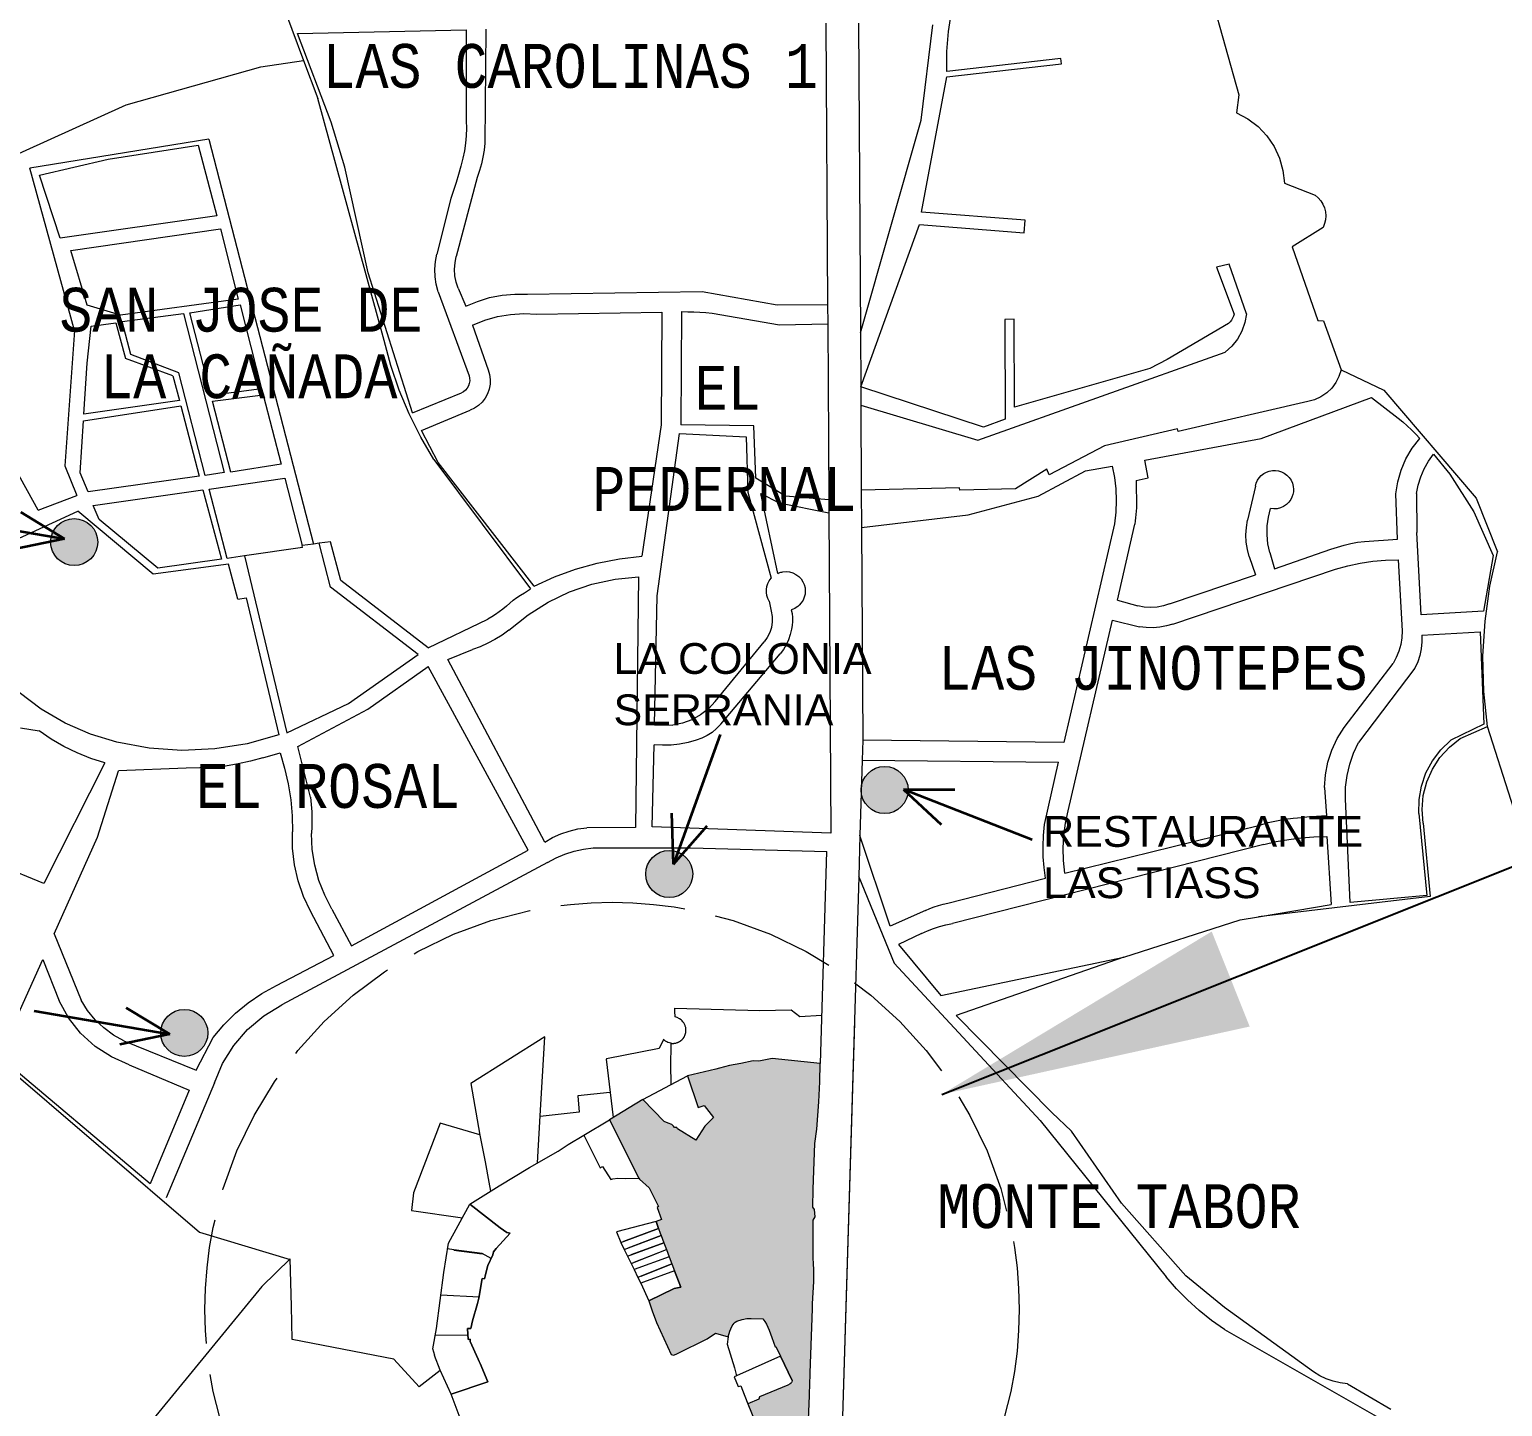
# Model space of a CAD drawing. Header units: millimetres. Extents: x -3245 to 2970, y 1153 to 3965.
# Drawn here: x 456.29 to 484.7, y 2492.15 to 2518.7 of the extents above; entities that cross this region are included whole.
import ezdxf
from ezdxf.enums import TextEntityAlignment as Align

# ---------------------------------------------------------------- set-up
doc = ezdxf.new("R2010")
doc.units = ezdxf.units.MM
doc.linetypes.add('ACAD_ISO02W100', pattern=[15, 12, -3])
for name, color, linetype in [('CIRCULO PI', 2, 'Continuous'), ('CVL_CUADCON_TIT', 1, 'Continuous'), ('FONDO_MANAGUA', 8, 'ACAD_ISO02W100'), ('Nombres_Barrios', 7, 'Continuous'), ('POLIGONOS', 7, 'Continuous')]:
    doc.layers.add(name, color=color, linetype=linetype)
doc.styles.add('MONOTXT', font='MONOTXT', dxfattribs={"height": 0.2})
doc.styles.get("Standard").update_dxf_attribs({"font": 'arial.ttf'})
doc.dimstyles.new('ISO-25', dxfattribs={"dimtxt": 2.5, "dimasz": 2.5, "dimexe": 1.25, "dimexo": 0.625, "dimtad": 1, "dimdec": 3, "dimtxsty": 'Standard', "dimcen": 2.5, "dimadec": 0, "dimazin": 0, "dimtfac": 1, "dimtdec": 3, "dimtmove": 0, "dimatfit": 3, "dimfxl": 1, "dimarcsym": 0})

msp = doc.modelspace()

# ---------------------------------------------------------------- hatches: boundary and pattern name
at = {"lineweight": 9}
h = msp.add_hatch(color=8, dxfattribs=at)
h.dxf.hatch_style = 1
h.paths.add_polyline_path([(457.6076, 2508.8183, 1), (456.7007, 2508.8183, 1)])
h = msp.add_hatch(color=8, dxfattribs=at)
h.dxf.hatch_style = 1
h.paths.add_polyline_path([(473.2368, 2504.0394, 1), (472.3298, 2504.0394, 1)])
h = msp.add_hatch(color=8, dxfattribs=at)
h.dxf.hatch_style = 1
h.paths.add_polyline_path([(469.0832, 2502.4202, 1), (468.1762, 2502.4202, 1)])
h = msp.add_hatch(color=8, dxfattribs=at)
h.dxf.hatch_style = 1
h.paths.add_polyline_path([(459.7316, 2499.3562, 1), (458.8246, 2499.3562, 1)])
h = msp.add_hatch(color=7, dxfattribs=at)
h.dxf.hatch_style = 1
h.paths.add_polyline_path([(468.7295, 2494.771), (468.8501, 2494.4536), (468.7241, 2494.431), (468.2361, 2494.1895), (468.2974, 2494.0015), (468.3852, 2493.776), (468.664, 2493.1595), (468.7165, 2493.1467), (468.7903, 2493.1777), (469.3584, 2493.4582), (469.5236, 2493.5665), (469.7588, 2493.5023), (469.8653, 2493.7737), (470.1001, 2493.8556), (470.4547, 2493.8463), (470.5828, 2493.5596), (470.6701, 2493.3049), (470.6848, 2493.3112), (470.773, 2493.1251), (471.0225, 2492.6068), (470.3723, 2492.3393), (470.3557, 2492.293), (470.1456, 2492.2073), (470.2769, 2491.8922), (470.4519, 2491.3823), (471.304, 2491.5971), (471.3336, 2492.3601), (471.3329, 2492.3679), (471.3411, 2492.5621), (471.346, 2492.8015), (471.3593, 2493.1585), (471.3897, 2494.0376), (471.3951, 2494.1362), (471.4184, 2494.564), (471.419, 2494.8302), (471.4107, 2494.8725), (471.4048, 2495.0502), (471.4034, 2495.7476), (471.4414, 2495.8118), (471.4313, 2495.9519), (471.3958, 2495.9975), (471.4072, 2496.3463), (471.4349, 2497.2259), (471.4737, 2497.5011), (471.516, 2498.0248), (471.5352, 2498.4122), (471.5399, 2498.7654), (470.6165, 2498.8664), (470.3556, 2498.8123), (470.2462, 2498.8177), (470.0098, 2498.7684), (469.7936, 2498.7255), (469.6015, 2498.6779), (469.526, 2498.6558), (468.9822, 2498.5299), (469.1846, 2497.9171), (469.3051, 2497.9594), (469.4815, 2497.723), (469.3192, 2497.5587), (469.1413, 2497.288), (468.7465, 2497.5326), (468.7316, 2497.5335), (468.7132, 2497.5563), (468.6808, 2497.5899), (468.6097, 2497.6192), (468.5321, 2497.6467), (468.1205, 2498.0725), (467.4768, 2497.683), (468.0456, 2496.5555), (468.0589, 2496.5397), (468.2451, 2496.3697), (468.4245, 2496.0124), (468.3995, 2495.9929), (468.4811, 2495.7601), (468.3767, 2495.723), (468.4235, 2495.5832), (468.4567, 2495.4974), (468.4751, 2495.4498), (468.5269, 2495.3125), (468.5772, 2495.1783), (468.6583, 2494.962)])

# ---------------------------------------------------------------- linework, layer by layer
at = {"color": 7, "lineweight": 35}
for p, q in [((454.3492, 2509.3343), (456.9686, 2508.8802)), ((456.9686, 2508.8802), (456.1266, 2509.3928)), ((456.9686, 2508.8802), (456.0032, 2508.6809)), ((469.6125, 2505.1109), (468.7109, 2502.61)), ((473.1494, 2504.0465), (474.1351, 2504.0499)), ((475.6262, 2503.0809), (473.1494, 2504.0465)), ((473.1494, 2504.0465), (473.8727, 2503.3768)), ((468.7109, 2502.61), (468.6821, 2503.5953)), ((468.7109, 2502.61), (469.3618, 2503.3503)), ((459.001, 2499.3303), (458.159, 2499.8429)), ((456.3817, 2499.7843), (459.001, 2499.3303)), ((459.001, 2499.3303), (458.0356, 2499.131))]:
    msp.add_line(p, q, dxfattribs=at)
at = {"color": 1, "lineweight": 15}
for p, q in [((471.6622, 2502.8562), (471.5399, 2498.7654)), ((468.736, 2499.7732), (468.7353, 2499.8354)), ((468.7353, 2499.8354), (470.3789, 2499.7893)), ((468.7412, 2499.6637), (468.736, 2499.7732)), ((468.7836, 2499.6527), (468.7412, 2499.6637)), ((468.8301, 2499.6309), (468.7836, 2499.6527)), ((468.861, 2499.6091), (468.8301, 2499.6309)), ((468.8812, 2499.5906), (468.861, 2499.6091)), ((468.8948, 2499.57), (468.8812, 2499.5906)), ((470.3789, 2499.7893), (470.984, 2499.8038)), ((470.984, 2499.8038), (471.147, 2499.6747)), ((471.147, 2499.6747), (471.5679, 2499.7011)), ((472.2001, 2499.5554), (471.9206, 2490.1934)), ((468.4234, 2495.5834), (467.749, 2495.3383)), ((467.7614, 2495.1801), (468.4751, 2495.4498)), ((467.8248, 2495.0516), (468.5269, 2495.3125)), ((468.4751, 2495.4498), (467.8285, 2495.2055)), ((468.5269, 2495.3125), (467.8897, 2495.0757)), ((467.8935, 2494.9121), (468.5772, 2495.1783)), ((468.6292, 2495.0397), (467.9522, 2494.7929)), ((467.9549, 2494.936), (468.5772, 2495.1783)), ((468.6796, 2494.9048), (468.0263, 2494.6426)), ((468.0867, 2494.6668), (468.6796, 2494.9048)), ((468.7295, 2494.771), (468.1349, 2494.5541))]:
    msp.add_line(p, q, dxfattribs=at)
at = {"color": 1, "lineweight": 9}
msp.add_line((464.2263, 2494.3043), (464.9618, 2494.27, 9.5215), dxfattribs=at)
at = {"color": 1, "lineweight": 15}
for points in [[(468.6677, 2498.363), (468.6674, 2498.4225), (468.6588, 2498.6989), (468.6679, 2499.1558), (468.6755, 2499.1553), (468.6822, 2499.1547), (468.6893, 2499.1543), (468.6963, 2499.1542), (468.7025, 2499.1542), (468.7102, 2499.1545), (468.7181, 2499.1551), (468.7262, 2499.1558), (468.7305, 2499.1563), (468.7344, 2499.1568), (468.7388, 2499.1576), (468.7458, 2499.1588), (468.751, 2499.16), (468.7593, 2499.1621), (468.7689, 2499.1645), (468.7714, 2499.1651), (468.7842, 2499.1697), (468.7954, 2499.1738), (468.8048, 2499.1783), (468.8108, 2499.1812), (468.8163, 2499.184), (468.8247, 2499.1882), (468.8323, 2499.1932), (468.8419, 2499.1995), (468.8511, 2499.2057), (468.8562, 2499.2098), (468.8715, 2499.2228), (468.8952, 2499.2478), (468.915, 2499.2763), (468.939, 2499.3277), (468.949, 2499.3672), (468.9521, 2499.4176), (468.9473, 2499.4591), (468.9393, 2499.4881), (468.9344, 2499.5016), (468.9287, 2499.5145), (468.9229, 2499.5278), (468.9161, 2499.5382), (468.9087, 2499.5496), (468.9011, 2499.5614), (468.898, 2499.5667), (468.8948, 2499.57)], [(466.0903, 2496.8491), (466.141, 2497.7568), (466.232, 2499.2818), (464.8041, 2498.3813), (464.9762, 2497.3883), (465.0769, 2496.8682), (465.1523, 2496.4788), (465.1845, 2496.3071)], [(468.6675, 2499.156), (468.6359, 2499.1625), (468.6026, 2499.1736), (468.5829, 2499.1834), (468.5712, 2499.1897), (468.5593, 2499.1973), (468.5483, 2499.2049), (468.5384, 2499.2127), (468.5297, 2499.2205), (468.5207, 2499.2287), (468.4361, 2499.0576), (467.4171, 2498.8599), (467.4176, 2498.852), (467.4142, 2498.8516), (467.5485, 2497.7268)], [(468.1205, 2498.0725), (468.9822, 2498.5299)], [(467.4905, 2498.212), (467.4832, 2498.2106), (466.8657, 2498.1435), (466.892, 2497.8314), (466.1405, 2497.748)], [(464.9741, 2497.3928), (464.2095, 2497.6157), (463.6998, 2496.2712), (463.6585, 2495.9313), (464.64, 2495.791)], [(466.9858, 2497.3859), (467.4768, 2497.683)], [(464.5996, 2491.9307), (464.4275, 2492.3896), (465.1329, 2492.6315), (464.9833, 2492.9834), (464.9623, 2493.0245), (464.9424, 2493.0698), (464.7933, 2493.4051), (464.7913, 2493.4558), (464.7527, 2493.449), (464.7387, 2493.6575), (464.8051, 2493.6596), (464.8346, 2493.8057), (464.9325, 2494.1435), (464.9574, 2494.2436), (465.021, 2494.6194), (465.064, 2494.6185), (465.0783, 2494.6659), (465.1093, 2494.8046), (465.1295, 2494.8718), (465.227, 2495.0789), (465.2417, 2495.1371), (465.2913, 2495.2035), (465.5645, 2495.4957), (465.4982, 2495.508), (465.371, 2495.6004), (464.7834, 2496.0529), (465.3509, 2496.4078), (465.9369, 2496.7604), (466.486, 2497.0778), (466.6805, 2497.2032), (466.9858, 2497.3859), (467.297, 2496.7546), (467.3448, 2496.7843), (467.5014, 2496.5321), (467.5425, 2496.5406), (467.6404, 2496.554), (467.7876, 2496.5483), (468.0455, 2496.5555), (468.0589, 2496.5397), (468.2451, 2496.3697), (468.4245, 2496.0124), (468.3995, 2495.9929), (468.4811, 2495.7601), (468.3767, 2495.723), (467.6096, 2495.5194), (467.6957, 2495.3135), (467.7614, 2495.1801), (467.8248, 2495.0516), (467.8935, 2494.9121), (467.9522, 2494.7929), (468.0263, 2494.6426), (468.08, 2494.5336), (468.2361, 2494.1895), (468.2974, 2494.0015), (468.3852, 2493.776), (468.664, 2493.1595), (468.7165, 2493.1467), (468.7903, 2493.1777), (469.3584, 2493.4582), (469.5236, 2493.5665), (469.765, 2493.5006), (469.7468, 2493.3566), (469.8876, 2492.8979), (469.9293, 2492.7462), (469.8825, 2492.7291), (469.9573, 2492.5416), (470.0107, 2492.5562), (470.031, 2492.5035), (470.1456, 2492.2073), (470.2769, 2491.8922)], [(464.7834, 2496.0529), (465.3711, 2495.6003), (465.4982, 2495.508), (465.5646, 2495.4956), (465.2913, 2495.2034), (465.2417, 2495.137), (465.227, 2495.0788), (465.1295, 2494.8716), (465.1094, 2494.8044), (465.0783, 2494.6658), (465.064, 2494.6183), (465.021, 2494.6192), (464.9574, 2494.2434), (464.9325, 2494.1433), (464.8347, 2493.8054), (464.8051, 2493.6594), (464.7387, 2493.6573), (464.7527, 2493.4488), (464.7913, 2493.4555), (464.7933, 2493.4048), (464.9425, 2493.0695), (464.9624, 2493.0242), (464.9833, 2492.9831), (465.1329, 2492.6312), (464.4275, 2492.3893), (464.2115, 2492.8552), (464.1036, 2493.1377), (464.1067, 2493.1398), (464.071, 2493.2679), (464.1403, 2493.6602), (464.284, 2494.7362), (464.3715, 2495.3007), (464.7834, 2496.0529), (465.3711, 2495.6003), (465.4982, 2495.508), (465.5646, 2495.4956)], [(467.6096, 2495.5194), (467.6957, 2495.3135), (467.749, 2495.3383), (468.4234, 2495.5834), (468.3767, 2495.723), (467.6096, 2495.5194)], [(468.1349, 2494.5541), (468.08, 2494.5336), (468.2361, 2494.1895), (468.7241, 2494.431), (468.8501, 2494.4536), (468.7295, 2494.771), (468.1349, 2494.5541)], [(470.9977, 2492.6584), (470.9977, 2492.6584), (470.9977, 2492.6584), (470.773, 2493.1251), (469.9293, 2492.7462), (469.8825, 2492.7291), (469.9573, 2492.5416), (470.0107, 2492.5562), (470.1456, 2492.2073)]]:
    msp.add_lwpolyline(points, dxfattribs=at)
at = {"color": 7, "lineweight": 20, "ltscale": 0.5, "flags": 128}
for points in [[(471.304, 2491.5971), (471.3336, 2492.3601), (471.3329, 2492.3679), (471.3351, 2492.4196), (471.3411, 2492.5621), (471.346, 2492.8015), (471.3593, 2493.1585), (471.3897, 2494.0376), (471.3951, 2494.1362), (471.4184, 2494.564), (471.419, 2494.8302), (471.4107, 2494.8725), (471.4048, 2495.0502), (471.4034, 2495.7476), (471.4414, 2495.8118), (471.4313, 2495.9519), (471.3958, 2495.9975), (471.4072, 2496.3463), (471.4349, 2497.2259), (471.4737, 2497.5011), (471.516, 2498.0248), (471.5352, 2498.4122), (471.5399, 2498.7654), (470.6165, 2498.8664), (470.3556, 2498.8123), (470.2462, 2498.8177), (470.0098, 2498.7684), (469.7936, 2498.7255), (469.6015, 2498.6779), (469.526, 2498.6558), (468.9822, 2498.5299), (469.1846, 2497.9171), (469.3051, 2497.9594), (469.4815, 2497.723), (469.3192, 2497.5587), (469.1413, 2497.288), (468.7918, 2497.5045), (468.7729, 2497.5311), (468.7316, 2497.5335), (468.7132, 2497.5563), (468.6808, 2497.5899), (468.6097, 2497.6192), (468.5321, 2497.6467), (468.1205, 2498.0725), (467.4768, 2497.683)], [(467.4768, 2497.683), (468.0456, 2496.5555), (468.0589, 2496.5397), (468.2451, 2496.3697), (468.4245, 2496.0124), (468.3995, 2495.9929), (468.4811, 2495.7601), (468.3767, 2495.723), (468.4235, 2495.5832), (468.4567, 2495.4974), (468.4751, 2495.4498), (468.5269, 2495.3125), (468.5772, 2495.1783), (468.6292, 2495.0397), (468.6796, 2494.9048), (468.7295, 2494.771), (468.8501, 2494.4536), (468.7241, 2494.431), (468.2361, 2494.1895), (468.2974, 2494.0015), (468.3852, 2493.776), (468.664, 2493.1595), (468.7165, 2493.1467), (468.7903, 2493.1777), (469.3584, 2493.4582), (469.5236, 2493.5665), (469.765, 2493.5006), (469.7991, 2493.6049), (469.8163, 2493.6488), (469.8434, 2493.7088), (469.8839, 2493.763), (469.901, 2493.7789), (469.935, 2493.798), (470.0375, 2493.8338), (470.1258, 2493.8538), (470.2084, 2493.8527), (470.4356, 2493.8468), (470.4731, 2493.7944), (470.5026, 2493.739), (470.5538, 2493.6244), (470.6077, 2493.4871), (470.6701, 2493.3049), (470.6848, 2493.3112), (470.773, 2493.1251), (470.9977, 2492.6584), (470.9955, 2492.6287), (470.9879, 2492.6127), (470.9603, 2492.5885), (470.9189, 2492.5642), (470.3723, 2492.3393), (470.3557, 2492.293), (470.1456, 2492.2073), (470.2769, 2491.8922)]]:
    msp.add_lwpolyline(points, dxfattribs=at)
at = {"color": 1, "lineweight": 9}
for points in [[(465.1953, 2495.0107), (465.0229, 2495.102), (464.4784, 2495.1775), (464.3554, 2495.1965)], [(464.7479, 2493.5245), (464.1177, 2493.5325)]]:
    msp.add_lwpolyline(points, dxfattribs=at)
for centre in [(457.1542, 2508.8183), (472.7833, 2504.0394), (468.6297, 2502.4202), (459.2781, 2499.3562)]:
    msp.add_circle(centre, 0.4535, dxfattribs=at)
at = {"layer": 'CVL_CUADCON_TIT', "color": 7, "linetype": 'ACAD_ISO02W100', "lineweight": 18, "ltscale": 0.2}
msp.add_circle((467.5263, 2494.025), 7.8504, dxfattribs=at)
at = {"layer": 'FONDO_MANAGUA', "color": 1, "linetype": 'ByBlock', "lineweight": 9}
for p, q in [((478.6521, 2520.8863), (479.6141, 2517.4385)), ((460.8324, 2520.0997), (461.5791, 2518.1049)), ((474.014, 2518.6588), (474.0733, 2519.0392)), ((461.4592, 2518.6237), (464.713, 2518.6957)), ((462.1131, 2516.9125), (461.4592, 2518.6237)), ((464.713, 2518.6957), (464.713, 2516.9415)), ((465.0951, 2518.7056), (465.0764, 2516.5102)), ((471.6518, 2518.821), (471.6841, 2513.4002)), ((472.2802, 2518.8213), (472.3158, 2512.8544)), ((473.4883, 2516.9532), (473.7097, 2518.7872)), ((473.9844, 2518.275), (474.014, 2518.6588)), ((460.7569, 2517.9797), (461.5791, 2518.1049)), ((461.5791, 2518.1049), (461.8546, 2517.369)), ((473.981, 2517.7879), (476.1914, 2518.0401)), ((473.9845, 2517.8901), (473.9844, 2518.275)), ((476.1844, 2518.1421), (473.9845, 2517.8901)), ((476.1914, 2518.0401), (476.1844, 2518.1421)), ((458.1549, 2517.2505), (460.7569, 2517.9797)), ((473.4949, 2515.1755), (473.981, 2517.7879)), ((455.029, 2515.8329), (458.1549, 2517.2505)), ((463.1296, 2512.7059), (461.8546, 2517.369)), ((479.6141, 2517.4385), (479.5696, 2517.0939)), ((462.374, 2516.0466), (462.1131, 2516.9125)), ((464.713, 2516.9415), (464.7194, 2516.7966)), ((472.3158, 2512.8544), (473.4883, 2516.9532)), ((479.5696, 2517.0939), (479.7887, 2516.9786)), ((479.7887, 2516.9786), (479.9861, 2516.8292)), ((464.7159, 2516.6515), (464.7025, 2516.5071)), ((464.7194, 2516.7966), (464.7159, 2516.6515)), ((479.9861, 2516.8292), (480.1566, 2516.6496)), ((480.1566, 2516.6496), (480.2956, 2516.4447)), ((459.7507, 2516.5872), (456.301, 2516.0252)), ((457.8081, 2516.2015), (459.5479, 2516.4697)), ((459.5479, 2516.4697), (459.9038, 2515.111)), ((459.7507, 2516.5872), (461.768, 2508.7814)), ((464.6794, 2516.3639), (464.6465, 2516.2226)), ((464.7025, 2516.5071), (464.6794, 2516.3639)), ((465.0596, 2516.3756), (465.0363, 2516.242)), ((465.0764, 2516.5102), (465.0596, 2516.3756)), ((480.2956, 2516.4447), (480.3994, 2516.2199)), ((457.16, 2512.8984), (456.301, 2516.0252)), ((456.4869, 2515.8901), (457.8081, 2516.2015)), ((462.8217, 2514.0098), (462.374, 2516.0466)), ((464.6085, 2516.0647), (464.5664, 2515.9078)), ((464.6465, 2516.2226), (464.6085, 2516.0647)), ((465.0066, 2516.1096), (464.9705, 2515.9789)), ((465.0363, 2516.242), (465.0066, 2516.1096)), ((480.3994, 2516.2199), (480.4652, 2515.9813)), ((456.8841, 2514.6746), (456.4869, 2515.8901)), ((464.5201, 2515.7522), (464.4696, 2515.5978)), ((464.5664, 2515.9078), (464.5201, 2515.7522)), ((464.928, 2515.8501), (464.5235, 2514.3242)), ((464.9705, 2515.9789), (464.928, 2515.8501)), ((480.4652, 2515.9813), (480.4914, 2515.735)), ((464.4696, 2515.5978), (464.4151, 2515.4448)), ((480.4914, 2515.735), (481.0851, 2515.506)), ((481.0851, 2515.506), (481.1446, 2515.4566)), ((464.4151, 2515.4448), (464.1502, 2514.3711)), ((475.4951, 2515.0251), (473.4949, 2515.1755)), ((481.1446, 2515.4566), (481.1955, 2515.3984)), ((481.1955, 2515.3984), (481.2365, 2515.3329)), ((481.2365, 2515.3329), (481.2667, 2515.2617)), ((481.2667, 2515.2617), (481.2853, 2515.1867)), ((481.2853, 2515.1867), (481.2917, 2515.1097)), ((459.9038, 2515.111), (456.8841, 2514.6746)), ((472.3221, 2511.8104), (473.4579, 2514.9384)), ((473.4579, 2514.9384), (475.4719, 2514.7817)), ((475.4719, 2514.7817), (475.4951, 2515.0251)), ((481.268, 2514.9574), (481.2384, 2514.886)), ((481.2859, 2515.0326), (481.268, 2514.9574)), ((481.2917, 2515.1097), (481.2859, 2515.0326)), ((457.0895, 2514.4382), (459.976, 2514.8571)), ((459.976, 2514.8571), (460.3167, 2513.5021)), ((481.2384, 2514.886), (480.6392, 2514.5118)), ((457.4024, 2513.3844), (457.0895, 2514.4382)), ((464.122, 2514.2267), (464.1502, 2514.3711)), ((464.4984, 2514.2024), (464.5235, 2514.3242)), ((480.6392, 2514.5118), (481.1359, 2513.0923)), ((464.1105, 2514.0801), (464.122, 2514.2267)), ((464.1158, 2513.9331), (464.1105, 2514.0801)), ((464.4898, 2514.0783), (464.4984, 2514.2024)), ((464.4977, 2513.9542), (464.4898, 2514.0783)), ((479.4248, 2514.1784), (479.1845, 2514.1199)), ((479.1845, 2514.1199), (479.5233, 2513.2149)), ((479.7604, 2513.22), (479.4248, 2514.1784)), ((463.6784, 2511.3115), (462.8217, 2514.0098)), ((464.1379, 2513.7877), (464.1158, 2513.9331)), ((464.1765, 2513.6457), (464.1379, 2513.7877)), ((464.522, 2513.8322), (464.4977, 2513.9542)), ((464.5622, 2513.7145), (464.522, 2513.8322)), ((456.4626, 2509.4344), (454.1766, 2513.5433)), ((460.3167, 2513.5021), (458.0501, 2513.1904)), ((464.1765, 2513.6457), (464.7713, 2512.024)), ((464.5622, 2513.7145), (464.7052, 2513.3644)), ((464.9311, 2513.4593), (465.1654, 2513.5306)), ((465.1654, 2513.5306), (465.4059, 2513.5774)), ((465.4059, 2513.5774), (465.6499, 2513.5993)), ((465.6499, 2513.5993), (465.8948, 2513.5961)), ((465.8948, 2513.5961), (469.2668, 2513.6475)), ((469.2668, 2513.6475), (470.7087, 2513.3922)), ((458.0501, 2513.1904), (457.4024, 2513.3844)), ((458.0804, 2513.0723), (459.2653, 2513.2279)), ((459.2653, 2513.2279), (460.0473, 2510.1622)), ((459.3848, 2513.2405), (460.3542, 2513.3897)), ((459.798, 2511.6443), (459.3848, 2513.2405)), ((460.3542, 2513.3897), (460.7674, 2511.772)), ((464.7052, 2513.3644), (464.9311, 2513.4593)), ((465.3181, 2513.1645), (465.5687, 2513.2081)), ((465.5687, 2513.2081), (465.8224, 2513.2251)), ((465.8224, 2513.2251), (466.0766, 2513.2155)), ((466.0766, 2513.2155), (468.4888, 2513.2486)), ((468.4888, 2513.2486), (468.4723, 2511.0807)), ((468.8688, 2513.2651), (468.8523, 2511.0807)), ((468.8688, 2513.2651), (468.9862, 2513.26)), ((468.9862, 2513.26), (469.1035, 2513.2544)), ((469.1035, 2513.2544), (469.2209, 2513.2483)), ((469.2209, 2513.2483), (469.3382, 2513.2417)), ((469.3382, 2513.2417), (469.4554, 2513.2346)), ((469.4554, 2513.2346), (470.7547, 2513.0097)), ((470.7087, 2513.3922), (471.6841, 2513.4002)), ((471.6841, 2513.4002), (471.6864, 2513.0274)), ((479.5233, 2513.2149), (479.5099, 2513.1738)), ((479.7604, 2513.22), (479.7296, 2513.0489)), ((457.4069, 2512.2672), (457.4821, 2512.9829)), ((457.4821, 2512.9829), (457.959, 2513.0442)), ((457.959, 2513.0442), (458.1423, 2512.3576)), ((458.2496, 2512.4373), (458.0804, 2513.0723)), ((464.8374, 2513.0003), (465.0734, 2513.0951)), ((464.8374, 2513.0003), (465.1348, 2512.1398)), ((465.0734, 2513.0951), (465.3181, 2513.1645)), ((470.7547, 2513.0097), (471.6864, 2513.0274)), ((471.6864, 2513.0274), (471.7066, 2509.6314)), ((475.2841, 2513.1131), (475.1029, 2513.1125)), ((475.1029, 2513.1125), (475.1087, 2511.1902)), ((475.2893, 2511.4187), (475.2841, 2513.1131)), ((479.416, 2513.03), (478.2303, 2512.3386)), ((479.4451, 2513.062), (479.416, 2513.03)), ((479.4706, 2513.0969), (479.4451, 2513.062)), ((479.4922, 2513.1343), (479.4706, 2513.0969)), ((479.5099, 2513.1738), (479.4922, 2513.1343)), ((479.7296, 2513.0489), (479.6714, 2512.885)), ((481.1359, 2513.0923), (481.2477, 2513.0819)), ((481.2477, 2513.0819), (481.5846, 2512.1396)), ((457.16, 2512.8984), (456.9716, 2510.2917)), ((463.2584, 2512.2232), (463.1296, 2512.7059)), ((472.3158, 2512.8544), (472.3221, 2511.8104)), ((479.5874, 2512.7327), (479.4799, 2512.596)), ((479.6714, 2512.885), (479.5874, 2512.7327)), ((459.0587, 2512.0262), (458.1423, 2512.3576)), ((459.1719, 2512.0788), (458.2496, 2512.4373)), ((474.5816, 2510.7855), (479.3516, 2512.4786)), ((478.2303, 2512.3386), (477.8945, 2512.163)), ((479.4799, 2512.596), (479.3516, 2512.4786)), ((457.3418, 2511.2819), (457.4069, 2512.2672)), ((459.6831, 2510.0996), (459.1719, 2512.0788)), ((463.4196, 2511.7503), (463.2584, 2512.2232)), ((465.1348, 2512.1398), (465.1637, 2512.0492)), ((465.1637, 2512.0492), (465.1776, 2511.9551)), ((477.8945, 2512.163), (475.2893, 2511.4187)), ((481.5846, 2512.1396), (481.5451, 2512.0119)), ((481.5846, 2512.1396), (482.4112, 2511.7468)), ((459.0587, 2512.0262), (459.1873, 2511.5488)), ((460.7674, 2511.772), (459.798, 2511.6443)), ((464.7335, 2511.7883), (464.7023, 2511.7502)), ((464.7575, 2511.8313), (464.7335, 2511.7883)), ((464.7737, 2511.8778), (464.7575, 2511.8313)), ((464.7713, 2512.024), (464.7807, 2511.9756)), ((464.7815, 2511.9264), (464.7737, 2511.8778)), ((464.7807, 2511.9756), (464.7815, 2511.9264)), ((465.1594, 2511.7664), (465.1278, 2511.6767)), ((465.1761, 2511.86), (465.1594, 2511.7664)), ((465.1776, 2511.9551), (465.1761, 2511.86)), ((474.6917, 2511.0315), (472.3221, 2511.8104)), ((472.3221, 2511.8104), (472.3242, 2511.4578)), ((481.4048, 2511.7854), (481.308, 2511.6932)), ((481.4845, 2511.8927), (481.4048, 2511.7854)), ((481.5451, 2512.0119), (481.4845, 2511.8927)), ((459.1873, 2511.5488), (457.3418, 2511.2819)), ((459.822, 2511.5335), (460.8, 2511.6569)), ((460.1727, 2510.1693), (459.822, 2511.5335)), ((460.8, 2511.6569), (461.1447, 2510.3186)), ((463.6125, 2511.2895), (463.4196, 2511.7503)), ((463.6784, 2511.3115), (464.6226, 2511.693)), ((464.665, 2511.7181), (464.6226, 2511.693)), ((464.7023, 2511.7502), (464.665, 2511.7181)), ((465.0237, 2511.5182), (464.9539, 2511.4536)), ((465.0821, 2511.5932), (465.0237, 2511.5182)), ((465.1278, 2511.6767), (465.0821, 2511.5932)), ((480.9457, 2511.5305), (478.4443, 2510.9527)), ((480.0449, 2510.8153), (482.172, 2511.6058)), ((481.0751, 2511.5639), (480.9457, 2511.5305)), ((481.197, 2511.6186), (481.0751, 2511.5639)), ((481.308, 2511.6932), (481.197, 2511.6186)), ((482.172, 2511.6058), (482.6834, 2511.2093)), ((482.4112, 2511.7468), (484.1907, 2509.6623)), ((457.3373, 2511.1549), (459.2092, 2511.4425)), ((459.2092, 2511.4425), (459.5642, 2510.0868)), ((463.8362, 2510.8428), (463.6125, 2511.2895)), ((463.8524, 2510.9682), (464.7878, 2511.362)), ((464.8746, 2511.4011), (464.7878, 2511.362)), ((464.9539, 2511.4536), (464.8746, 2511.4011)), ((472.3242, 2511.4578), (474.5816, 2510.7855)), ((472.3242, 2511.4578), (472.3339, 2509.817)), ((482.6834, 2511.2093), (482.774, 2511.1371)), ((457.2667, 2510.1554), (457.3373, 2511.1549)), ((464.1765, 2510.3526), (463.8524, 2510.9682)), ((468.4723, 2511.0807), (468.0989, 2508.5479)), ((468.3996, 2507.7811), (468.8294, 2510.9141)), ((468.8294, 2510.9141), (470.1115, 2510.8498)), ((470.2597, 2511.0609), (468.8523, 2511.0807)), ((470.3007, 2510.0514), (470.2597, 2511.0609)), ((475.1087, 2511.1902), (474.6917, 2511.0315)), ((478.4281, 2511), (477.0242, 2510.6741)), ((478.4443, 2510.9527), (478.4281, 2511)), ((482.774, 2511.1371), (482.8616, 2511.0613)), ((482.8616, 2511.0613), (482.946, 2510.982)), ((482.946, 2510.982), (483.0272, 2510.8993)), ((464.0897, 2510.4123), (463.8362, 2510.8428)), ((470.1115, 2510.8498), (470.1439, 2509.7811)), ((477.0242, 2510.6741), (475.9573, 2510.1161)), ((477.8005, 2510.4007), (480.0449, 2510.8153)), ((482.837, 2510.4249), (482.9583, 2510.6279)), ((482.9583, 2510.6279), (483.1049, 2510.8134)), ((483.0272, 2510.8993), (483.1049, 2510.8134)), ((464.0897, 2510.4123), (465.9536, 2507.9191)), ((466.0218, 2507.967), (464.1765, 2510.3526)), ((477.8633, 2510.0547), (477.8005, 2510.4007)), ((482.7429, 2510.208), (482.837, 2510.4249)), ((483.1877, 2510.2312), (483.2698, 2510.3766)), ((483.2698, 2510.3766), (483.3666, 2510.5126)), ((483.3666, 2510.5126), (483.6815, 2510.127)), ((456.9716, 2510.2917), (457.2072, 2509.7183)), ((457.423, 2509.7881), (457.2667, 2510.1554)), ((459.5642, 2510.0868), (457.423, 2509.7881)), ((460.0473, 2510.1622), (459.6831, 2510.0996)), ((461.1447, 2510.3186), (460.1727, 2510.1693)), ((475.9096, 2510.2273), (475.3061, 2509.8441)), ((475.7434, 2509.7058), (476.6588, 2510.1899)), ((475.9573, 2510.1161), (475.9096, 2510.2273)), ((476.6588, 2510.1899), (477.1734, 2510.2849)), ((477.1734, 2510.2849), (477.2165, 2510.0649)), ((477.2165, 2510.0649), (477.2425, 2509.8423)), ((480.0057, 2510.0588), (480.0462, 2510.1025)), ((480.0462, 2510.1025), (480.0932, 2510.139)), ((480.0932, 2510.139), (480.1454, 2510.1676)), ((480.1454, 2510.1676), (480.2015, 2510.1875)), ((480.2015, 2510.1875), (480.2601, 2510.1981)), ((480.2601, 2510.1981), (480.3195, 2510.1993)), ((480.3195, 2510.1993), (480.3784, 2510.1909)), ((480.3784, 2510.1909), (480.4352, 2510.1733)), ((480.4352, 2510.1733), (480.4884, 2510.1467)), ((480.4884, 2510.1467), (480.5401, 2510.1092)), ((480.5401, 2510.1092), (480.5846, 2510.0633)), ((480.5846, 2510.0633), (480.6205, 2510.0104)), ((482.6776, 2509.9808), (482.7429, 2510.208)), ((483.0713, 2509.9188), (483.1213, 2510.0781)), ((483.1213, 2510.0781), (483.1877, 2510.2312)), ((483.6815, 2510.127), (484.1481, 2509.4028)), ((457.5224, 2509.5222), (459.6359, 2509.8231)), ((459.6359, 2509.8231), (459.9937, 2508.4868)), ((459.7575, 2509.8366), (461.2168, 2510.0531)), ((460.1026, 2508.5023), (459.7575, 2509.8366)), ((461.2168, 2510.0531), (461.5489, 2508.7525)), ((470.1439, 2509.7811), (470.5947, 2508.1199)), ((470.8734, 2509.705), (470.3007, 2510.0514)), ((474.2263, 2509.8646), (472.3339, 2509.817)), ((472.3339, 2509.817), (472.3382, 2509.1011)), ((474.2351, 2509.8181), (474.2263, 2509.8646)), ((475.3061, 2509.8441), (474.2351, 2509.8181)), ((477.2425, 2509.8423), (477.2514, 2509.6182)), ((477.6323, 2510.0051), (477.8633, 2510.0547)), ((477.6323, 2510.0051), (477.638, 2509.478)), ((479.9323, 2509.8977), (479.7831, 2509.2397)), ((479.9323, 2509.8977), (479.948, 2509.9551)), ((479.948, 2509.9551), (479.9727, 2510.0093)), ((479.9727, 2510.0093), (480.0057, 2510.0588)), ((480.6205, 2510.0104), (480.6469, 2509.9522)), ((480.6469, 2509.9522), (480.6628, 2509.8903)), ((480.6654, 2509.7856), (480.6556, 2509.734)), ((480.6628, 2509.8903), (480.6678, 2509.838)), ((480.6678, 2509.838), (480.6654, 2509.7856)), ((482.6422, 2509.747), (482.6776, 2509.9808)), ((483.0381, 2509.7552), (483.0713, 2509.9188)), ((456.4626, 2509.4344), (457.2072, 2509.7183)), ((457.6334, 2509.2563), (457.5224, 2509.5222)), ((470.3982, 2509.7545), (470.7515, 2509.5747)), ((470.7212, 2508.2151), (470.3982, 2509.7545)), ((470.7515, 2509.5747), (471.7081, 2509.3837)), ((471.7066, 2509.6314), (470.8734, 2509.705)), ((471.7066, 2509.6314), (471.7081, 2509.3837)), ((474.3919, 2509.3408), (475.7434, 2509.7058)), ((477.2514, 2509.6182), (477.243, 2509.3942)), ((480.4767, 2509.5044), (480.4177, 2509.4782)), ((480.5302, 2509.5405), (480.4767, 2509.5044)), ((480.5767, 2509.5853), (480.5302, 2509.5405)), ((480.6147, 2509.6375), (480.5767, 2509.5853)), ((480.6386, 2509.6843), (480.6147, 2509.6375)), ((480.6556, 2509.734), (480.6386, 2509.6843)), ((482.6754, 2508.8742), (482.6422, 2509.747)), ((483.0381, 2509.7552), (483.0485, 2509.0039)), ((484.1907, 2509.6623), (484.6043, 2508.6324)), ((454.6468, 2508.237), (457.2272, 2509.4134)), ((458.6786, 2508.1994), (457.2272, 2509.4134)), ((458.765, 2508.3173), (457.6334, 2509.2563)), ((471.7081, 2509.3837), (471.745, 2503.2073)), ((472.3382, 2509.1011), (474.3919, 2509.3408)), ((477.243, 2509.3942), (477.2174, 2509.1715)), ((477.6154, 2509.2262), (477.6055, 2509.1638)), ((477.6236, 2509.2889), (477.6154, 2509.2262)), ((477.6301, 2509.3518), (477.6236, 2509.2889)), ((477.6349, 2509.4149), (477.6301, 2509.3518)), ((477.638, 2509.478), (477.6349, 2509.4149)), ((479.7602, 2509.0998), (479.7831, 2509.2397)), ((480.1623, 2509.1289), (480.1848, 2509.2986)), ((480.1848, 2509.2986), (480.2264, 2509.4647)), ((480.2906, 2509.458), (480.2264, 2509.4647)), ((480.355, 2509.4625), (480.2906, 2509.458)), ((480.4177, 2509.4782), (480.355, 2509.4625)), ((484.1481, 2509.4028), (484.5185, 2508.5629)), ((472.3382, 2509.1011), (472.3627, 2505.0013)), ((477.2174, 2509.1715), (476.2419, 2504.9572)), ((477.2748, 2507.6976), (477.6055, 2509.1638)), ((479.7518, 2508.9582), (479.7602, 2509.0998)), ((479.7581, 2508.8166), (479.7518, 2508.9582)), ((480.1591, 2508.9576), (480.1623, 2509.1289)), ((480.1754, 2508.7872), (480.1591, 2508.9576)), ((483.1319, 2507.416), (483.0485, 2509.0039)), ((461.5588, 2508.7141), (460.4362, 2508.5508)), ((461.768, 2508.7814), (461.5489, 2508.7525)), ((461.5588, 2508.7141), (461.5489, 2508.7525)), ((461.8803, 2508.7963), (461.768, 2508.7814)), ((462.0982, 2508.8251), (461.8803, 2508.7963)), ((462.0982, 2507.9503), (461.8803, 2508.7963)), ((462.2951, 2508.0788), (462.0982, 2508.8251)), ((479.779, 2508.6764), (479.7581, 2508.8166)), ((479.8142, 2508.539), (479.779, 2508.6764)), ((480.2107, 2508.6197), (480.1754, 2508.7872)), ((480.3011, 2508.3008), (481.3898, 2508.6799)), ((481.3898, 2508.6799), (481.5153, 2508.723)), ((481.5153, 2508.723), (481.6428, 2508.7598)), ((481.6428, 2508.7598), (481.7721, 2508.7901)), ((481.7721, 2508.7901), (481.9027, 2508.8139)), ((481.9027, 2508.8139), (482.0343, 2508.8311)), ((482.0343, 2508.8311), (482.6754, 2508.8742)), ((460.1334, 2508.3939), (458.6786, 2508.1994)), ((459.9937, 2508.4868), (458.765, 2508.3173)), ((460.4362, 2508.5508), (460.1026, 2508.5023)), ((460.3098, 2507.7206), (460.1334, 2508.3939)), ((460.4362, 2508.5508), (461.2575, 2505.1388)), ((466.8242, 2508.2963), (467.2421, 2508.4132)), ((467.2421, 2508.4132), (467.6679, 2508.4972)), ((467.6679, 2508.4972), (468.0989, 2508.5479)), ((479.8142, 2508.539), (479.9329, 2508.1846)), ((480.2107, 2508.6197), (480.3011, 2508.3008)), ((481.4779, 2508.2948), (481.7144, 2508.3616)), ((481.7144, 2508.3616), (481.9547, 2508.4133)), ((481.9547, 2508.4133), (482.1979, 2508.4496)), ((482.1979, 2508.4496), (482.4428, 2508.4703)), ((482.4428, 2508.4703), (482.6886, 2508.4754)), ((482.6886, 2508.4754), (482.7605, 2507.1047)), ((484.5185, 2508.5629), (484.3306, 2507.4861)), ((484.4561, 2507.9696), (484.6043, 2508.6324)), ((463.9819, 2506.7816), (462.2951, 2508.0788)), ((466.0218, 2507.967), (466.4166, 2508.1473)), ((466.4166, 2508.1473), (466.8242, 2508.2963)), ((467.1383, 2508.0058), (467.5849, 2508.102)), ((467.5849, 2508.102), (468.0397, 2508.1458)), ((468.0397, 2508.1458), (467.9799, 2503.3195)), ((470.5322, 2508.0193), (470.5595, 2508.0721)), ((470.5595, 2508.0721), (470.5947, 2508.1199)), ((470.7212, 2508.2151), (470.7405, 2508.2233)), ((470.7405, 2508.2233), (470.7602, 2508.2304)), ((470.7602, 2508.2304), (470.7802, 2508.2365)), ((470.7802, 2508.2365), (470.8005, 2508.2414)), ((470.8005, 2508.2414), (470.8211, 2508.2452)), ((470.8211, 2508.2452), (470.8864, 2508.2495)), ((470.8864, 2508.2495), (470.9514, 2508.2424)), ((470.9514, 2508.2424), (471.0142, 2508.2241)), ((471.0142, 2508.2241), (471.0729, 2508.1953)), ((471.0729, 2508.1953), (471.1257, 2508.1567)), ((471.1257, 2508.1567), (471.1709, 2508.1095)), ((471.1709, 2508.1095), (471.2073, 2508.0551)), ((478.2772, 2507.6262), (479.9329, 2508.1846)), ((478.3432, 2507.2385), (481.4779, 2508.2948)), ((463.789, 2506.6491), (462.0982, 2507.9503)), ((465.6883, 2507.7499), (465.7614, 2507.7965)), ((465.7614, 2507.7965), (465.8377, 2507.8377)), ((465.8377, 2507.8377), (465.9536, 2507.9191)), ((466.2935, 2507.6617), (466.7059, 2507.8583)), ((466.7059, 2507.8583), (467.1383, 2508.0058)), ((470.5042, 2507.8448), (470.5043, 2507.9042)), ((470.5135, 2507.7862), (470.5042, 2507.8448)), ((470.5043, 2507.9042), (470.5137, 2507.9629)), ((470.5137, 2507.9629), (470.5322, 2508.0193)), ((471.2073, 2508.0551), (471.2326, 2507.9987)), ((471.2326, 2507.9987), (471.2482, 2507.9388)), ((471.2492, 2507.8155), (471.2345, 2507.7554)), ((471.2482, 2507.9388), (471.2538, 2507.8772)), ((471.2538, 2507.8772), (471.2492, 2507.8155)), ((484.3617, 2507.2971), (484.4561, 2507.9696)), ((460.3098, 2507.7206), (460.4731, 2507.7433)), ((460.4731, 2507.7433), (461.1032, 2505.1005)), ((465.4233, 2507.5258), (465.353, 2507.4736)), ((465.4911, 2507.581), (465.4233, 2507.5258)), ((465.4911, 2507.581), (465.5528, 2507.6419)), ((465.5528, 2507.6419), (465.6186, 2507.6983)), ((465.6186, 2507.6983), (465.6883, 2507.7499)), ((465.9067, 2507.4184), (466.2935, 2507.6617)), ((468.3444, 2505.2985), (468.3996, 2507.7811)), ((470.5319, 2507.7297), (470.5135, 2507.7862)), ((470.5591, 2507.6768), (470.5319, 2507.7297)), ((470.5591, 2507.6768), (470.5972, 2507.4868)), ((471.0168, 2507.5252), (470.9834, 2507.5137)), ((470.9834, 2507.5137), (470.9998, 2507.4395)), ((471.049, 2507.5398), (471.0168, 2507.5252)), ((471.0796, 2507.5573), (471.049, 2507.5398)), ((471.1085, 2507.5776), (471.0796, 2507.5573)), ((471.1354, 2507.6005), (471.1085, 2507.5776)), ((471.1768, 2507.6464), (471.1354, 2507.6005)), ((471.2102, 2507.6985), (471.1768, 2507.6464)), ((471.2345, 2507.7554), (471.2102, 2507.6985)), ((477.2748, 2507.6976), (477.6657, 2507.5868)), ((477.7881, 2507.5655), (477.6657, 2507.5868)), ((477.9122, 2507.5588), (477.7881, 2507.5655)), ((478.0363, 2507.5668), (477.9122, 2507.5588)), ((478.1585, 2507.5893), (478.0363, 2507.5668)), ((478.2772, 2507.6262), (478.1585, 2507.5893)), ((463.9819, 2506.7816), (465.1298, 2507.3357)), ((465.2062, 2507.3784), (465.1298, 2507.3357)), ((465.2806, 2507.4244), (465.2062, 2507.3784)), ((465.353, 2507.4736), (465.2806, 2507.4244)), ((465.535, 2507.1183), (465.9067, 2507.4184)), ((470.5972, 2507.4868), (470.6154, 2507.3835)), ((470.6167, 2507.2786), (470.6009, 2507.1749)), ((470.6154, 2507.3835), (470.6167, 2507.2786)), ((470.9998, 2507.4395), (471.0086, 2507.364)), ((471.0097, 2507.288), (471.0029, 2507.2123)), ((471.0086, 2507.364), (471.0097, 2507.288)), ((476.3199, 2503.6356), (477.1799, 2507.3133)), ((477.1799, 2507.3133), (477.6985, 2507.1855)), ((478.3432, 2507.2385), (478.2178, 2507.2017)), ((484.3306, 2507.4861), (483.1319, 2507.416)), ((484.3219, 2506.6192), (484.3617, 2507.2971)), ((465.2692, 2506.9425), (465.1286, 2506.8675)), ((465.4049, 2507.0262), (465.2692, 2506.9425)), ((465.535, 2507.1183), (465.4049, 2507.0262)), ((470.5204, 2506.9819), (470.4579, 2506.8977)), ((470.5686, 2507.0751), (470.5204, 2506.9819)), ((470.6009, 2507.1749), (470.5686, 2507.0751)), ((470.9289, 2506.9364), (470.8849, 2506.8409)), ((470.9635, 2507.0356), (470.9289, 2506.9364)), ((470.9885, 2507.1376), (470.9635, 2507.0356)), ((471.0029, 2507.2123), (470.9885, 2507.1376)), ((477.8283, 2507.1696), (477.6985, 2507.1855)), ((477.959, 2507.167), (477.8283, 2507.1696)), ((478.0893, 2507.1777), (477.959, 2507.167)), ((478.2178, 2507.2017), (478.0893, 2507.1777)), ((482.7552, 2506.9733), (482.7348, 2506.8434)), ((482.7605, 2507.1047), (482.7552, 2506.9733)), ((483.1402, 2507.0257), (484.2676, 2507.0895)), ((483.1402, 2507.0257), (483.1436, 2506.8935)), ((484.2676, 2507.0895), (484.3405, 2505.3101)), ((464.357, 2506.5551), (464.8344, 2506.7451)), ((464.9834, 2506.8017), (464.8344, 2506.7451)), ((465.1286, 2506.8675), (464.9834, 2506.8017)), ((469.5162, 2505.7463), (470.4579, 2506.8977)), ((469.6219, 2505.306), (470.7709, 2506.6647)), ((470.8321, 2506.7501), (470.7709, 2506.6647)), ((470.8849, 2506.8409), (470.8321, 2506.7501)), ((482.6998, 2506.7168), (482.6504, 2506.595)), ((482.7348, 2506.8434), (482.6998, 2506.7168)), ((483.1317, 2506.7618), (483.1046, 2506.6324)), ((483.1436, 2506.8935), (483.1317, 2506.7618)), ((462.4466, 2505.7038), (463.789, 2506.6491)), ((462.8187, 2505.5947), (463.9791, 2506.4222)), ((465.9081, 2502.8779), (463.9791, 2506.4222)), ((466.2325, 2503.0367), (464.357, 2506.5551)), ((481.6421, 2505.2416), (482.5875, 2506.4796)), ((483.0065, 2506.3872), (481.924, 2504.955)), ((482.6504, 2506.595), (482.5875, 2506.4796)), ((483.0627, 2506.507), (483.0065, 2506.3872)), ((483.1046, 2506.6324), (483.0627, 2506.507)), ((484.3368, 2505.9403), (484.3219, 2506.6192)), ((456.5169, 2505.6001), (456.0908, 2505.9217)), ((484.4063, 2505.2648), (484.3368, 2505.9403)), ((456.9778, 2505.3305), (456.5169, 2505.6001)), ((461.2575, 2505.1388), (462.4466, 2505.7038)), ((461.4661, 2504.8754), (462.8187, 2505.5947)), ((469.385, 2505.6062), (469.2338, 2505.4878)), ((469.5162, 2505.7463), (469.385, 2505.6062)), ((456.1201, 2505.235), (456.4781, 2505.1782)), ((457.4669, 2505.1166), (456.9778, 2505.3305)), ((468.3444, 2505.2985), (468.6983, 2505.2881)), ((468.8864, 2505.3269), (468.6983, 2505.2881)), ((469.0663, 2505.394), (468.8864, 2505.3269)), ((469.2338, 2505.4878), (469.0663, 2505.394)), ((469.6219, 2505.306), (469.5429, 2505.2238)), ((481.5118, 2505.0329), (481.6421, 2505.2416)), ((484.3405, 2505.3101), (483.7014, 2504.9985)), ((483.8832, 2505.0337), (484.4063, 2505.2648)), ((485.5359, 2501.7309), (484.4063, 2505.2648)), ((456.7126, 2505.0196), (456.4781, 2505.1782)), ((456.9578, 2504.8778), (456.7126, 2505.0196)), ((457.9777, 2504.9614), (457.4669, 2505.1166)), ((458.601, 2504.8465), (457.9777, 2504.9614)), ((461.1032, 2505.1005), (460.4926, 2504.9307)), ((468.9924, 2504.9529), (468.8301, 2504.9218)), ((469.1515, 2504.9972), (468.9924, 2504.9529)), ((469.2583, 2505.037), (469.1515, 2504.9972)), ((469.36, 2505.0884), (469.2583, 2505.037)), ((469.4553, 2505.1509), (469.36, 2505.0884)), ((469.5429, 2505.2238), (469.4553, 2505.1509)), ((472.3627, 2505.0013), (472.351, 2504.6118)), ((476.2419, 2504.9572), (472.3627, 2505.0013)), ((481.4077, 2504.81), (481.5118, 2505.0329)), ((481.8268, 2504.7509), (481.924, 2504.955)), ((483.5075, 2504.8155), (483.7014, 2504.9985)), ((483.6732, 2504.8658), (483.8832, 2505.0337)), ((457.2123, 2504.7537), (456.9578, 2504.8778)), ((457.4749, 2504.6478), (457.2123, 2504.7537)), ((459.2334, 2504.8028), (458.601, 2504.8465)), ((459.8666, 2504.831), (459.2334, 2504.8028)), ((460.4926, 2504.9307), (459.8666, 2504.831)), ((460.7924, 2504.6605), (461.1249, 2504.7545)), ((461.1249, 2504.7545), (461.2132, 2504.458)), ((461.712, 2503.8988), (461.4661, 2504.8754)), ((468.3007, 2503.3284), (468.3358, 2504.9104)), ((468.5007, 2504.9005), (468.3358, 2504.9104)), ((468.6659, 2504.9044), (468.5007, 2504.9005)), ((468.8301, 2504.9218), (468.6659, 2504.9044)), ((481.3312, 2504.5762), (481.4077, 2504.81)), ((481.7519, 2504.5376), (481.8268, 2504.7509)), ((483.3457, 2504.6036), (483.5075, 2504.8155)), ((483.3466, 2504.4405), (483.4927, 2504.6663)), ((483.4927, 2504.6663), (483.6732, 2504.8658)), ((457.7443, 2504.5605), (456.5705, 2502.2365)), ((457.7443, 2504.5605), (457.4749, 2504.6478)), ((457.6019, 2503.1285), (458.0099, 2504.4058)), ((459.3109, 2504.4584), (458.0099, 2504.4058)), ((459.5781, 2504.465), (459.3109, 2504.4584)), ((459.8246, 2504.4765), (459.5781, 2504.465)), ((460.07, 2504.5019), (459.8246, 2504.4765)), ((460.3137, 2504.5411), (460.07, 2504.5019)), ((460.5547, 2504.594), (460.3137, 2504.5411)), ((460.7924, 2504.6605), (460.5547, 2504.594)), ((461.2132, 2504.458), (461.2815, 2504.1563)), ((472.351, 2504.6118), (472.3077, 2503.1595)), ((472.3505, 2504.6118), (472.351, 2504.6118)), ((472.351, 2504.6118), (476.1384, 2504.5766)), ((475.8664, 2503.372), (476.1384, 2504.5766)), ((481.2834, 2504.3349), (481.3312, 2504.5762)), ((481.7002, 2504.3175), (481.7519, 2504.5376)), ((483.2201, 2504.3684), (483.3457, 2504.6036)), ((483.2385, 2504.1943), (483.3466, 2504.4405)), ((461.2815, 2504.1563), (461.3295, 2503.8507)), ((481.2651, 2504.0896), (481.2834, 2504.3349)), ((481.6723, 2504.0931), (481.7002, 2504.3175)), ((483.0894, 2503.8533), (483.1339, 2504.1162)), ((483.1339, 2504.1162), (483.2201, 2504.3684)), ((483.1714, 2503.9338), (483.2385, 2504.1943)), ((461.3295, 2503.8507), (461.357, 2503.5426)), ((461.712, 2503.8988), (461.7265, 2503.7592)), ((481.2651, 2504.0896), (481.3033, 2503.541)), ((481.6685, 2503.8671), (481.6723, 2504.0931)), ((481.764, 2501.8705), (481.6685, 2503.8671)), ((483.0879, 2503.5867), (483.0894, 2503.8533)), ((483.1469, 2503.666), (483.1714, 2503.9338)), ((461.357, 2503.5426), (461.3639, 2503.2333)), ((461.7265, 2503.7592), (461.7358, 2503.6192)), ((461.7358, 2503.6192), (461.7398, 2503.4789)), ((476.2681, 2503.3996), (476.3199, 2503.6356)), ((481.3033, 2503.541), (480.828, 2503.5068)), ((483.0879, 2503.5867), (483.2376, 2502.0087)), ((483.1657, 2503.3977), (483.1469, 2503.666)), ((461.7387, 2503.3386), (461.7322, 2503.1984)), ((461.7398, 2503.4789), (461.7387, 2503.3386)), ((466.5379, 2503.1938), (466.7008, 2503.2489)), ((466.7008, 2503.2489), (466.8683, 2503.2876)), ((466.8683, 2503.2876), (467.0389, 2503.3096)), ((467.9799, 2503.3195), (467.0389, 2503.3096)), ((471.745, 2503.2073), (468.3007, 2503.3284)), ((475.8466, 2503.1653), (475.8664, 2503.372)), ((476.2361, 2503.1601), (476.2681, 2503.3996)), ((476.2611, 2502.4373), (480.0189, 2503.3627)), ((480.0189, 2503.3627), (480.177, 2503.4097)), ((480.177, 2503.4097), (480.3374, 2503.4477)), ((480.3374, 2503.4477), (480.4997, 2503.4766)), ((480.4997, 2503.4766), (480.6634, 2503.4963)), ((480.6634, 2503.4963), (480.828, 2503.5068)), ((483.1657, 2503.3977), (483.3011, 2501.9888)), ((456.7709, 2501.2647), (457.6019, 2503.1285)), ((461.3658, 2502.9152), (461.3639, 2503.2333)), ((461.7467, 2502.8932), (461.7322, 2503.1984)), ((466.2325, 2503.0367), (466.3813, 2503.1228)), ((466.3813, 2503.1228), (466.5379, 2503.1938)), ((472.3077, 2503.1595), (472.284, 2502.3653)), ((472.3077, 2503.1595), (472.3056, 2503.1658)), ((472.8928, 2501.4158), (472.3077, 2503.1595)), ((480.0972, 2502.9886), (474.0893, 2501.4657)), ((475.8384, 2502.9579), (475.8466, 2503.1653)), ((475.8418, 2502.7503), (475.8384, 2502.9579)), ((476.2243, 2502.9188), (476.2361, 2503.1601)), ((480.0972, 2502.9886), (480.3355, 2503.0445)), ((480.3355, 2503.0445), (480.5764, 2503.088)), ((480.5764, 2503.088), (480.8191, 2503.119)), ((480.8191, 2503.119), (481.0632, 2503.1375)), ((481.0632, 2503.1375), (481.3079, 2503.1434)), ((481.3079, 2503.1434), (481.3919, 2501.8316)), ((461.4021, 2502.5992), (461.3658, 2502.9152)), ((461.7941, 2502.5913), (461.7467, 2502.8932)), ((462.4998, 2501.0349), (465.9081, 2502.8779)), ((466.2818, 2502.6432), (466.4471, 2502.7301)), ((466.4471, 2502.7301), (466.6193, 2502.8023)), ((466.6193, 2502.8023), (466.7972, 2502.8592)), ((466.7972, 2502.8592), (466.9793, 2502.9006)), ((466.9793, 2502.9006), (467.1643, 2502.9259)), ((467.1643, 2502.9259), (469.0473, 2502.9266)), ((469.0473, 2502.9266), (471.6672, 2502.8561)), ((475.8567, 2502.5433), (475.8418, 2502.7503)), ((476.2326, 2502.6773), (476.2243, 2502.9188)), ((476.2611, 2502.4373), (476.2326, 2502.6773)), ((456.5705, 2502.2365), (455.7216, 2502.5862)), ((466.2818, 2502.6432), (461.1577, 2499.8948)), ((461.4724, 2502.289), (461.4021, 2502.5992)), ((461.8738, 2502.2962), (461.7941, 2502.5913)), ((475.8831, 2502.3374), (475.8567, 2502.5433)), ((461.5759, 2501.9882), (461.4724, 2502.289)), ((461.9849, 2502.0116), (461.8738, 2502.2962)), ((472.284, 2502.3653), (471.9206, 2490.1934)), ((472.2809, 2502.3728), (472.284, 2502.3653)), ((472.284, 2502.3653), (472.9659, 2500.699)), ((474, 2501.8607), (475.8831, 2502.3374)), ((461.7113, 2501.7004), (461.5759, 2501.9882)), ((462.1262, 2501.7406), (461.9849, 2502.0116)), ((473.8246, 2501.8148), (473.9117, 2501.8399)), ((473.9117, 2501.8399), (474, 2501.8607)), ((483.3011, 2501.9888), (479.9942, 2501.5966)), ((479.9942, 2501.5966), (481.3919, 2501.8316)), ((483.2376, 2502.0087), (481.764, 2501.8705)), ((462.1599, 2500.8477), (461.7113, 2501.7004)), ((462.1262, 2501.7406), (462.4998, 2501.0349)), ((473.5717, 2501.715), (472.8928, 2501.4158)), ((473.5717, 2501.715), (473.6543, 2501.7523)), ((473.6543, 2501.7523), (473.7387, 2501.7856)), ((473.7387, 2501.7856), (473.8246, 2501.8148)), ((479.6386, 2501.5369), (479.9942, 2501.5966)), ((456.7709, 2501.2647), (457.2894, 2499.9868)), ((473.4953, 2501.2718), (473.0508, 2501.0623)), ((473.4953, 2501.2718), (473.6087, 2501.3256)), ((473.6087, 2501.3256), (473.7252, 2501.3721)), ((473.7252, 2501.3721), (473.8445, 2501.4111)), ((473.8445, 2501.4111), (473.9661, 2501.4423)), ((473.9661, 2501.4423), (474.0893, 2501.4657)), ((477.3937, 2500.814), (479.6386, 2501.5369)), ((473.0508, 2501.0623), (473.8702, 2500.0784)), ((455.7021, 2498.9011), (456.549, 2500.7736)), ((456.549, 2500.7736), (456.8675, 2499.977)), ((461.0555, 2500.2687), (462.1599, 2500.8477)), ((472.9659, 2500.699), (475.7851, 2497.6666)), ((473.8702, 2500.0784), (477.3937, 2500.814)), ((477.3937, 2500.814), (474.1609, 2499.6902)), ((460.7756, 2500.1157), (461.0555, 2500.2687)), ((457.0466, 2499.6463), (456.8675, 2499.977)), ((457.4107, 2499.7903), (457.2894, 2499.9868)), ((460.2647, 2499.7346), (460.5112, 2499.9371)), ((460.5112, 2499.9371), (460.7756, 2500.1157)), ((460.8096, 2499.6841), (461.1577, 2499.8948)), ((457.2782, 2499.35), (457.0466, 2499.6463)), ((457.5563, 2499.611), (457.4107, 2499.7903)), ((457.7237, 2499.452), (457.5563, 2499.611)), ((460.0381, 2499.5099), (460.2647, 2499.7346)), ((460.4988, 2499.4218), (460.8096, 2499.6841)), ((474.1609, 2499.6902), (476.0083, 2497.8206)), ((457.5559, 2499.0963), (457.2782, 2499.35)), ((457.9103, 2499.3158), (457.7237, 2499.452)), ((458.1127, 2499.2047), (457.9103, 2499.3158)), ((459.5063, 2498.6363), (459.8337, 2499.265)), ((459.8337, 2499.265), (460.0381, 2499.5099)), ((460.2326, 2499.1141), (460.4988, 2499.4218)), ((457.8719, 2498.8923), (457.5559, 2499.0963)), ((458.1127, 2499.2047), (459.5063, 2498.6363)), ((460.0177, 2498.7686), (460.2326, 2499.1141)), ((455.6522, 2498.8726), (459.5732, 2495.5171)), ((458.6203, 2496.4499), (455.7021, 2498.9011)), ((458.2174, 2498.7437), (457.8719, 2498.8923)), ((458.2174, 2498.7437), (459.3735, 2498.254)), ((459.8593, 2498.3939), (460.0177, 2498.7686)), ((459.3735, 2498.254), (458.6203, 2496.4499)), ((459.8593, 2498.3939), (458.9268, 2496.1749)), ((475.7851, 2497.6666), (478.2135, 2494.656)), ((476.389, 2497.4601), (476.0083, 2497.8206)), ((477.3534, 2496.074), (476.389, 2497.4601)), ((478.5913, 2494.6725), (477.3534, 2496.074)), ((459.5732, 2495.5171), (461.3223, 2494.9879)), ((478.4115, 2494.4258), (478.2135, 2494.656)), ((479.3383, 2494.0606), (478.5913, 2494.6725)), ((478.6235, 2494.2084), (478.4115, 2494.4258)), ((478.8488, 2494.0048), (478.6235, 2494.2084)), ((479.0864, 2493.8157), (478.8488, 2494.0048)), ((481.0553, 2492.8231), (479.3383, 2494.0606)), ((479.3354, 2493.6419), (479.0864, 2493.8157)), ((479.3354, 2493.6419), (483.1943, 2491.4397)), ((481.1738, 2492.7488), (481.0553, 2492.8231)), ((481.2997, 2492.6878), (481.1738, 2492.7488)), ((481.4315, 2492.6411), (481.2997, 2492.6878)), ((481.5677, 2492.6091), (481.4315, 2492.6411)), ((481.7065, 2492.5923), (481.5677, 2492.6091)), ((481.7065, 2492.5923), (482.5472, 2492.101))]:
    msp.add_line(p, q, dxfattribs=at)
for points in [[(461.3561, 2493.445, 0), (461.3427, 2494.0894, 0), (461.322, 2495.0019, 0), (460.77, 2494.4656, 0), (457.7645, 2490.798, 0)], [(464.2136, 2492.8506, 0), (463.8049, 2492.5368, 0), (463.3218, 2493.0648, 0), (461.3561, 2493.445, 0), (461.3561, 2493.445, 0)]]:
    msp.add_polyline3d(points, dxfattribs=at)
at = {"layer": 'POLIGONOS', "color": 5}
for p, q in [((468.6598, 2498.6954), (468.6598, 2498.6954)), ((464.4784, 2495.1772), (465.0229, 2495.102))]:
    msp.add_line(p, q, dxfattribs=at)

# ---------------------------------------------------------------- texts
at = {"color": 7, "lineweight": 0, "char_height": 0.593499, "width": 6.65691, "attachment_point": 1}
for s, insert in [('LA COLONIA SERRANIA', (467.5554, 2506.8714, 227.3622)), ('RESTAURANTE LAS TIASS', (475.8395, 2503.5373, 227.3622))]:
    msp.add_mtext(s, dxfattribs=dict(at, insert=insert))
at = {"layer": 'Nombres_Barrios', "color": 7, "linetype": 'ByBlock', "lineweight": 20, "style": 'MONOTXT', "width": 0.87}
for s, height, p in [('LAS CAROLINAS 1', 0.845939, (466.7199, 2517.9985)), ('SAN JOSE DE', 0.845939, (460.3716, 2513.2986)), ('LA CAÑADA', 0.84594, (460.5223, 2512.1171)), ('EL', 0.84594, (469.7569, 2511.793)), ('PEDERNAL', 0.84594, (469.6922, 2509.8432)), ('LAS JINOTEPES', 0.845939, (477.9563, 2506.3944)), ('EL ROSAL', 0.84594, (462.0504, 2504.1176)), ('MONTE TABOR', 0.845939, (477.3024, 2496.0173))]:
    msp.add_text(s, height=height, dxfattribs=at).set_placement(p, align=Align.MIDDLE)

# ---------------------------------------------------------------- leaders
at = {"layer": 'CIRCULO PI', "color": 5}
msp.add_leader([(473.8847, 2498.1716), (497.2084, 2507.4796)], dimstyle='ISO-25', override={"dimasz": 6, "dimgap": 0.625, "dimtad": 0, "dimzin": 0}, dxfattribs=at)

doc.saveas('drawing.dxf')
